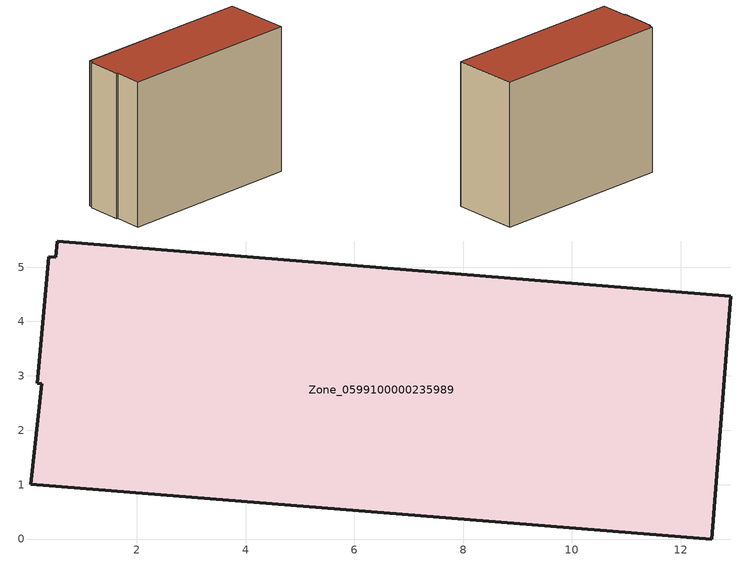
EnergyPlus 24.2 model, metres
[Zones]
Zone_0599100000235989
 floor ground (C_G): 0.38,5.19 0.5,5.18 0.54,5.48 12.92,4.46 12.57,0 0.05,1.01 0.25,2.85 0.17,2.86 z2.5
 wall outside (C_F): 0.38,5.19 0.17,2.86 0.25,2.85 0.05,1.01 12.57,0 12.92,4.46 0.54,5.48 0.5,5.18 0.38,5.19 z2.5:12.5
 roof outside (C_R): 0.5,5.18 0.38,5.19 0.17,2.86 0.25,2.85 0.05,1.01 12.57,0 12.92,4.46 0.54,5.48 z12.5
[BUILDING]
Pand.0599100000235989: North Axis=0; Terrain=City; Loads Convergence Tolerance Value=0.04; Temperature Convergence Tolerance Value=0.4; Solar Distribution=FullExterior; Maximum Number of Warmup Days=25; Minimum Number of Warmup Days=1
[Site:Location]
Rotterdam.The.Hague.AP_ZH_NLD Design_Conditions: Latitude=51.96; Longitude=4.45; Time Zone=1; Elevation=-4.5
[SITE:GROUNDTEMPERATURE:BUILDINGSURFACE]
18, 18, 18, 18, 18, 18, 18, 18, 18, 18, 18, 18
[MATERIAL] Thermal Absorptance=0.9; Solar Absorptance=0.7; Visible Absorptance=0.7
Name | Roughness | Thickness | Conductivity | Density | Specific Heat
G.TI.1946 | MediumSmooth | 0.15 | 1 | 540 | 1210
F.TI.1946 | Rough | 0.3 | 0.857143 | 1920 | 840
R.TI.1946 | MediumRough | 0.2 | 0.1 | 1500 | 1000
[CONSTRUCTION]
C_G: G.TI.1946
C_F: F.TI.1946
C_R: R.TI.1946
[ZONE]
Zone_0599100000235989: Type=1; Multiplier=1; Ceiling Height=Autocalculate; Volume=Autocalculate; Floor Area=autocalculate; Part of Total Floor Area=Yes
[ZONEINFILTRATION:DESIGNFLOWRATE]
Infil_Zone_0599100000235989: Zone or ZoneList or Space or SpaceList=Zone_0599100000235989; Schedule=AlwaysOn; Design Flow Rate Calculation Method=Flow/Area; Flow Rate per Floor Area=0.003; Constant Term Coefficient=1; Temperature Term Coefficient=0; Velocity Term Coefficient=0; Velocity Squared Term Coefficient=0
[HVACTEMPLATE:ZONE:IDEALLOADSAIRSYSTEM]
Zone_0599100000235989: Maximum Heating Supply Air Temperature=50; Minimum Cooling Supply Air Temperature=13; Maximum Heating Supply Air Humidity Ratio=0.0156; Minimum Cooling Supply Air Humidity Ratio=0.0077; Heating Limit=NoLimit; Cooling Limit=NoLimit; Dehumidification Control Type=ConstantSensibleHeatRatio; Cooling Sensible Heat Ratio=0.7; Dehumidification Setpoint=60; Humidification Control Type=None; Humidification Setpoint=30; Outdoor Air Method=None; Outdoor Air Flow Rate per Person=0.00944; Outdoor Air Flow Rate per Zone Floor Area=0; Outdoor Air Flow Rate per Zone=0; Demand Controlled Ventilation Type=None; Outdoor Air Economizer Type=NoEconomizer; Heat Recovery Type=None; Sensible Heat Recovery Effectiveness=0.7; Latent Heat Recovery Effectiveness=0.65
[ZONECONTROL:THERMOSTAT]
ThermostatControl_Zone_0599100000235989: Zone or ZoneList=Zone_0599100000235989; Control Type Schedule=DualSetpointControlType; Control 1=Thermostat_Zone_0599100000235989; Temperature Difference Between Cutout And Setpoint=0
[THERMOSTATSETPOINT:DUALSETPOINT]
Thermostat_Zone_0599100000235989: Heating Setpoint Temperature Schedule=HeatingSetpoint_Zone_0599100000235989; Cooling Setpoint Temperature Schedule=CoolingSetpoint_Zone_0599100000235989
[SCHEDULE:COMPACT]
HeatingSetpoint_Zone_0599100000235989: Through: 12/31, For: AllDays, Until: 24:00, 21
CoolingSetpoint_Zone_0599100000235989: Through: 12/31, For: AllDays, Until: 24:00, 24
DualSetpointControlType: Through: 12/31, For: AllDays, Until: 24:00, 4
AlwaysOn: Through: 12/31, For: AllDays, Until: 24:00, 1
